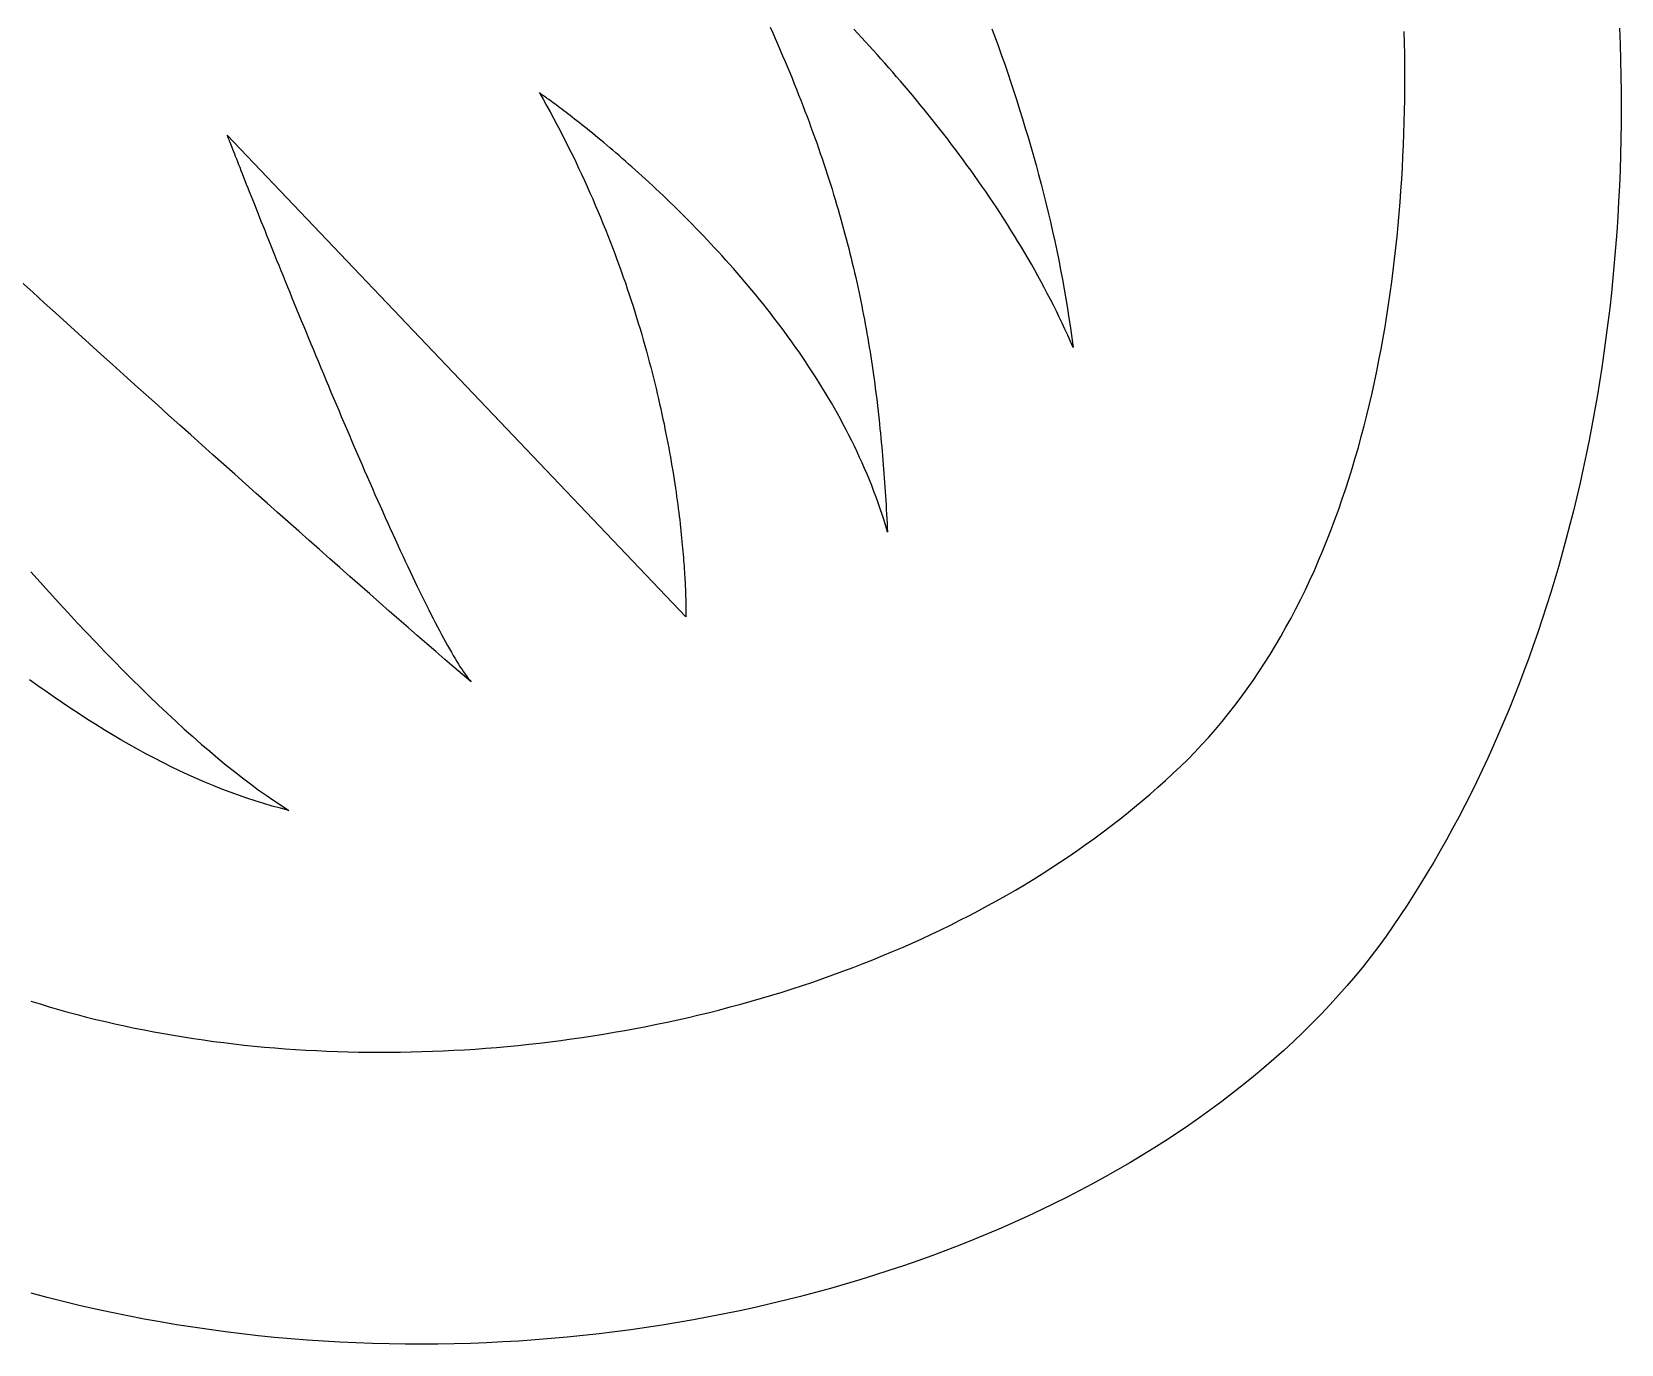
# Model space of a CAD drawing. Extents: x 5 to 105, y 2 to 136.
# Drawn here: x 40.57 to 47.27, y 80.34 to 85.87 of the extents above; entities that cross this region are included whole.
import ezdxf

# ---------------------------------------------------------------- set-up
doc = ezdxf.new("R2010")
doc.units = 0
doc.layers.get('0').update_dxf_attribs({"linetype": 'CONTINUOUS'})

msp = doc.modelspace()

# ---------------------------------------------------------------- linework, layer by layer
at = {"color": 7}
msp.add_lwpolyline([(43.3272, 83.4085), (41.3942, 85.4375)], dxfattribs=at)
msp.add_lwpolyline([(41.6546, 82.593), (41.6546, 82.593)], close=True, dxfattribs=at)
for points in [[(43.6821, 85.8933, 0), (43.693, 85.8688, 0), (43.7038, 85.8445, 0), (43.7144, 85.8203, 0), (43.7248, 85.7962, 0), (43.7351, 85.7723, 0), (43.7452, 85.7485, 0), (43.7551, 85.7248, 0), (43.7649, 85.7012, 0), (43.7746, 85.6777, 0), (43.784, 85.6544, 0), (43.7934, 85.6311, 0), (43.8025, 85.608, 0), (43.8116, 85.585, 0), (43.8204, 85.5621, 0), (43.8292, 85.5393, 0), (43.8377, 85.5166, 0), (43.8462, 85.4941, 0), (43.8544, 85.4716, 0), (43.8626, 85.4492, 0), (43.8706, 85.427, 0), (43.8784, 85.4048, 0), (43.8862, 85.3827, 0), (43.8938, 85.3607, 0), (43.9012, 85.3389, 0), (43.9085, 85.3171, 0), (43.9157, 85.2954, 0), (43.9227, 85.2738, 0), (43.9297, 85.2523, 0), (43.9365, 85.2308, 0), (43.9431, 85.2095, 0), (43.9496, 85.1882, 0), (43.9561, 85.1671, 0), (43.9623, 85.146, 0), (43.9685, 85.125, 0), (43.9745, 85.104, 0), (43.9805, 85.0832, 0), (43.9863, 85.0624, 0), (43.992, 85.0417, 0), (43.9975, 85.0211, 0), (44.003, 85.0005, 0), (44.0083, 84.98, 0), (44.0136, 84.9596, 0), (44.0187, 84.9392, 0), (44.0237, 84.919, 0), (44.0286, 84.8987, 0), (44.0334, 84.8786, 0), (44.0381, 84.8585, 0), (44.0427, 84.8384, 0), (44.0472, 84.8184, 0), (44.0516, 84.7985, 0), (44.0559, 84.7786, 0), (44.0601, 84.7588, 0), (44.0642, 84.739, 0), (44.0682, 84.7193, 0), (44.0721, 84.6997, 0), (44.0759, 84.68, 0), (44.0796, 84.6605, 0), (44.0832, 84.6409, 0), (44.0868, 84.6214, 0), (44.0902, 84.602, 0), (44.0936, 84.5826, 0), (44.0969, 84.5632, 0), (44.1001, 84.5439, 0), (44.1032, 84.5246, 0), (44.1063, 84.5053, 0), (44.1092, 84.4861, 0), (44.1121, 84.4669, 0), (44.1149, 84.4477, 0), (44.1177, 84.4286, 0), (44.1204, 84.4095, 0), (44.1229, 84.3904, 0), (44.1255, 84.3713, 0), (44.1279, 84.3523, 0), (44.1303, 84.3333, 0), (44.1326, 84.3143, 0), (44.1349, 84.2953, 0), (44.1371, 84.2763, 0), (44.1392, 84.2574, 0), (44.1413, 84.2384, 0), (44.1433, 84.2195, 0), (44.1452, 84.2006, 0), (44.1471, 84.1817, 0), (44.1489, 84.1628, 0), (44.1507, 84.1439, 0), (44.1525, 84.125, 0), (44.1541, 84.1061, 0), (44.1558, 84.0872, 0), (44.1573, 84.0683, 0), (44.1589, 84.0494, 0), (44.1604, 84.0305, 0), (44.1618, 84.0117, 0), (44.1632, 83.9927, 0), (44.1645, 83.9738, 0), (44.1659, 83.9549, 0), (44.1671, 83.936, 0), (44.1684, 83.917, 0), (44.1696, 83.8981, 0), (44.1707, 83.8791, 0), (44.1719, 83.8601, 0), (44.173, 83.8411, 0), (44.174, 83.8221, 0), (44.1751, 83.8031, 0), (44.1761, 83.784, 0), (44.1771, 83.7649, 0)], [(44.9585, 84.5435, 0), (44.9474, 84.5691, 0), (44.936, 84.5946, 0), (44.9244, 84.62, 0), (44.9126, 84.6454, 0), (44.9005, 84.6706, 0), (44.8883, 84.6958, 0), (44.8758, 84.7209, 0), (44.8632, 84.7459, 0), (44.8503, 84.7707, 0), (44.8372, 84.7955, 0), (44.824, 84.8202, 0), (44.8106, 84.8448, 0), (44.797, 84.8693, 0), (44.7832, 84.8936, 0), (44.7692, 84.9179, 0), (44.7551, 84.942, 0), (44.7409, 84.9661, 0), (44.7265, 84.99, 0), (44.7119, 85.0138, 0), (44.6972, 85.0375, 0), (44.6823, 85.061, 0), (44.6674, 85.0845, 0), (44.6523, 85.1078, 0), (44.637, 85.131, 0), (44.6217, 85.1541, 0), (44.6062, 85.177, 0), (44.5907, 85.1998, 0), (44.575, 85.2225, 0), (44.5593, 85.245, 0), (44.5434, 85.2674, 0), (44.5275, 85.2897, 0), (44.5115, 85.3118, 0), (44.4954, 85.3338, 0), (44.4792, 85.3557, 0), (44.463, 85.3774, 0), (44.4467, 85.3989, 0), (44.4304, 85.4203, 0), (44.414, 85.4415, 0), (44.3976, 85.4626, 0), (44.3811, 85.4835, 0), (44.3646, 85.5043, 0), (44.3481, 85.5249, 0), (44.3315, 85.5454, 0), (44.315, 85.5657, 0), (44.2984, 85.5858, 0), (44.2818, 85.6058, 0), (44.2652, 85.6256, 0), (44.2486, 85.6452, 0), (44.232, 85.6646, 0), (44.2154, 85.6839, 0), (44.1988, 85.703, 0), (44.1823, 85.7219, 0), (44.1658, 85.7406, 0), (44.1493, 85.7592, 0), (44.1329, 85.7776, 0), (44.1165, 85.7957, 0), (44.1001, 85.8137, 0), (44.0838, 85.8315, 0), (44.0676, 85.8492, 0), (44.0514, 85.8666, 0), (44.0353, 85.8838, 0)], [(44.617, 85.8859, 0), (44.6306, 85.8487, 0), (44.6441, 85.8114, 0), (44.6574, 85.7739, 0), (44.6706, 85.7362, 0), (44.6836, 85.6983, 0), (44.6964, 85.6602, 0), (44.709, 85.622, 0), (44.7214, 85.5836, 0), (44.7337, 85.5451, 0), (44.7457, 85.5064, 0), (44.7576, 85.4676, 0), (44.7692, 85.4286, 0), (44.7806, 85.3895, 0), (44.7918, 85.3502, 0), (44.8028, 85.3109, 0), (44.8135, 85.2713, 0), (44.8239, 85.2317, 0), (44.8342, 85.1919, 0), (44.8441, 85.1521, 0), (44.8538, 85.1121, 0), (44.8633, 85.072, 0), (44.8724, 85.0318, 0), (44.8813, 84.9916, 0), (44.8899, 84.9512, 0), (44.8982, 84.9107, 0), (44.9061, 84.8702, 0), (44.9138, 84.8296, 0), (44.9212, 84.7889, 0), (44.9282, 84.7481, 0), (44.935, 84.7073, 0), (44.9414, 84.6664, 0), (44.9474, 84.6255, 0), (44.9531, 84.5845, 0), (44.9585, 84.5435, 0)], [(45.4109, 82.7779, 0), (45.4417, 82.808, 0), (45.4719, 82.8386, 0), (45.5015, 82.8699, 0), (45.5305, 82.9018, 0), (45.5589, 82.9342, 0), (45.5867, 82.9673, 0), (45.614, 83.0008, 0), (45.6407, 83.0349, 0), (45.6668, 83.0695, 0), (45.6924, 83.1047, 0), (45.7174, 83.1403, 0), (45.7418, 83.1765, 0), (45.7657, 83.2131, 0), (45.7891, 83.2502, 0), (45.8119, 83.2878, 0), (45.8342, 83.3259, 0), (45.8559, 83.3644, 0), (45.8771, 83.4033, 0), (45.8978, 83.4427, 0), (45.918, 83.4825, 0), (45.9376, 83.5227, 0), (45.9568, 83.5633, 0), (45.9754, 83.6043, 0), (45.9935, 83.6456, 0), (46.0111, 83.6873, 0), (46.0282, 83.7294, 0), (46.0449, 83.7718, 0), (46.061, 83.8146, 0), (46.0767, 83.8577, 0), (46.0919, 83.9011, 0), (46.1066, 83.9448, 0), (46.1208, 83.9888, 0), (46.1346, 84.0331, 0), (46.1479, 84.0777, 0), (46.1608, 84.1225, 0), (46.1732, 84.1676, 0), (46.1852, 84.213, 0), (46.1967, 84.2585, 0), (46.2078, 84.3043, 0), (46.2184, 84.3503, 0), (46.2286, 84.3965, 0), (46.2384, 84.443, 0), (46.2477, 84.4895, 0), (46.2567, 84.5363, 0), (46.2652, 84.5832, 0), (46.2733, 84.6303, 0), (46.281, 84.6775, 0), (46.2883, 84.7249, 0), (46.2952, 84.7724, 0), (46.3017, 84.82, 0), (46.3079, 84.8676, 0), (46.3136, 84.9154, 0), (46.319, 84.9633, 0), (46.324, 85.0112, 0), (46.3286, 85.0592, 0), (46.3328, 85.1073, 0), (46.3367, 85.1554, 0), (46.3402, 85.2035, 0), (46.3434, 85.2516, 0), (46.3462, 85.2998, 0), (46.3487, 85.3479, 0), (46.3508, 85.3961, 0), (46.3526, 85.4442, 0), (46.3541, 85.4923, 0), (46.3552, 85.5403, 0), (46.356, 85.5883, 0), (46.3565, 85.6363, 0), (46.3566, 85.6841, 0), (46.3565, 85.7319, 0), (46.356, 85.7796, 0), (46.3553, 85.8272, 0), (46.3542, 85.8747, 0)], [(47.2617, 85.8886, 0), (47.2642, 85.8212, 0), (47.2661, 85.754, 0), (47.2674, 85.6869, 0), (47.2682, 85.6201, 0), (47.2684, 85.5535, 0), (47.268, 85.4871, 0), (47.267, 85.4209, 0), (47.2655, 85.355, 0), (47.2634, 85.2893, 0), (47.2608, 85.2239, 0), (47.2576, 85.1586, 0), (47.2539, 85.0937, 0), (47.2496, 85.029, 0), (47.2447, 84.9645, 0), (47.2393, 84.9004, 0), (47.2334, 84.8365, 0), (47.2269, 84.7728, 0), (47.2199, 84.7095, 0), (47.2124, 84.6465, 0), (47.2043, 84.5837, 0), (47.1957, 84.5212, 0), (47.1866, 84.4591, 0), (47.1769, 84.3972, 0), (47.1667, 84.3357, 0), (47.1561, 84.2745, 0), (47.1449, 84.2136, 0), (47.1331, 84.1531, 0), (47.1209, 84.0929, 0), (47.1082, 84.033, 0), (47.095, 83.9735, 0), (47.0813, 83.9143, 0), (47.067, 83.8555, 0), (47.0523, 83.797, 0), (47.0371, 83.739, 0), (47.0214, 83.6812, 0), (47.0052, 83.6239, 0), (46.9886, 83.567, 0), (46.9714, 83.5104, 0), (46.9538, 83.4543, 0), (46.9357, 83.3985, 0), (46.9171, 83.3431, 0), (46.8981, 83.2882, 0), (46.8786, 83.2337, 0), (46.8586, 83.1795, 0), (46.8382, 83.1259, 0), (46.8173, 83.0726, 0), (46.796, 83.0198, 0), (46.7742, 82.9674, 0), (46.752, 82.9155, 0), (46.7293, 82.864, 0), (46.7062, 82.813, 0), (46.6826, 82.7625, 0), (46.6586, 82.7124, 0), (46.6341, 82.6628, 0), (46.6093, 82.6137, 0), (46.584, 82.565, 0), (46.5582, 82.5169, 0), (46.5321, 82.4692, 0), (46.5055, 82.4221, 0), (46.4785, 82.3754, 0), (46.4511, 82.3293, 0), (46.4233, 82.2837, 0), (46.3951, 82.2386, 0), (46.3665, 82.194, 0), (46.3374, 82.1499, 0), (46.308, 82.1064, 0)], [(44.1771, 83.7649, 0), (44.1698, 83.7898, 0), (44.1622, 83.8146, 0), (44.1543, 83.8393, 0), (44.1461, 83.8638, 0), (44.1376, 83.8883, 0), (44.1288, 83.9127, 0), (44.1197, 83.937, 0), (44.1103, 83.9611, 0), (44.1007, 83.9852, 0), (44.0908, 84.0091, 0), (44.0806, 84.033, 0), (44.0702, 84.0567, 0), (44.0595, 84.0803, 0), (44.0486, 84.1038, 0), (44.0374, 84.1271, 0), (44.026, 84.1504, 0), (44.0144, 84.1735, 0), (44.0026, 84.1965, 0), (43.9905, 84.2194, 0), (43.9782, 84.2421, 0), (43.9658, 84.2647, 0), (43.9531, 84.2872, 0), (43.9403, 84.3096, 0), (43.9272, 84.3318, 0), (43.914, 84.3539, 0), (43.9006, 84.3759, 0), (43.8871, 84.3977, 0), (43.8734, 84.4193, 0), (43.8595, 84.4409, 0), (43.8455, 84.4623, 0), (43.8313, 84.4835, 0), (43.817, 84.5046, 0), (43.8026, 84.5256, 0), (43.7881, 84.5464, 0), (43.7734, 84.5671, 0), (43.7586, 84.5876, 0), (43.7437, 84.6079, 0), (43.7287, 84.6281, 0), (43.7136, 84.6482, 0), (43.6985, 84.6681, 0), (43.6832, 84.6878, 0), (43.6679, 84.7074, 0), (43.6525, 84.7268, 0), (43.637, 84.746, 0), (43.6214, 84.7651, 0), (43.6058, 84.784, 0), (43.5902, 84.8027, 0), (43.5745, 84.8213, 0), (43.5588, 84.8397, 0), (43.5431, 84.8579, 0), (43.5273, 84.8759, 0), (43.5115, 84.8938, 0), (43.4957, 84.9115, 0), (43.4799, 84.929, 0), (43.4641, 84.9463, 0), (43.4483, 84.9635, 0), (43.4325, 84.9804, 0), (43.4167, 84.9972, 0), (43.401, 85.0138, 0), (43.3853, 85.0302, 0), (43.3696, 85.0464, 0), (43.3539, 85.0624, 0), (43.3383, 85.0782, 0), (43.3228, 85.0939, 0), (43.3073, 85.1093, 0), (43.2919, 85.1245, 0), (43.2765, 85.1396, 0), (43.2613, 85.1544, 0), (43.2461, 85.169, 0), (43.231, 85.1834, 0), (43.216, 85.1976, 0), (43.2011, 85.2116, 0), (43.1863, 85.2254, 0), (43.1716, 85.239, 0), (43.157, 85.2524, 0), (43.1426, 85.2655, 0), (43.1283, 85.2785, 0), (43.1141, 85.2912, 0), (43.1001, 85.3037, 0), (43.0862, 85.316, 0), (43.0725, 85.3281, 0), (43.0589, 85.3399, 0), (43.0455, 85.3515, 0), (43.0322, 85.3629, 0), (43.0192, 85.374, 0), (43.0063, 85.385, 0), (42.9936, 85.3957, 0), (42.9812, 85.4061, 0), (42.9689, 85.4164, 0), (42.9568, 85.4264, 0), (42.9449, 85.4361, 0), (42.9333, 85.4456, 0), (42.9219, 85.4549, 0), (42.9107, 85.4639, 0), (42.8997, 85.4727, 0), (42.889, 85.4812, 0), (42.8786, 85.4895, 0), (42.8684, 85.4976, 0), (42.8584, 85.5054, 0), (42.8488, 85.5129, 0), (42.8394, 85.5202, 0), (42.8302, 85.5272, 0), (42.8214, 85.534, 0), (42.8129, 85.5405, 0), (42.8046, 85.5468, 0), (42.7967, 85.5528, 0), (42.789, 85.5585, 0), (42.7817, 85.564, 0), (42.7747, 85.5692, 0), (42.768, 85.5741, 0), (42.7617, 85.5788, 0), (42.7557, 85.5832, 0), (42.75, 85.5873, 0), (42.7447, 85.5912, 0), (42.7398, 85.5948, 0), (42.7352, 85.5981, 0), (42.731, 85.6011, 0), (42.7271, 85.6038, 0), (42.7236, 85.6063, 0), (42.7206, 85.6084, 0), (42.7179, 85.6103, 0), (42.7156, 85.6119, 0), (42.7137, 85.6133, 0), (42.7122, 85.6143, 0), (42.7111, 85.615, 0), (42.7105, 85.6155, 0), (42.7103, 85.6156, 0)], [(42.7103, 85.6156, 0), (42.7254, 85.5891, 0), (42.7402, 85.5625, 0), (42.7548, 85.536, 0), (42.7692, 85.5095, 0), (42.7833, 85.4831, 0), (42.7972, 85.4567, 0), (42.8108, 85.4303, 0), (42.8242, 85.4039, 0), (42.8374, 85.3776, 0), (42.8503, 85.3513, 0), (42.863, 85.3251, 0), (42.8755, 85.2989, 0), (42.8878, 85.2728, 0), (42.8998, 85.2467, 0), (42.9116, 85.2207, 0), (42.9232, 85.1948, 0), (42.9346, 85.1689, 0), (42.9457, 85.1431, 0), (42.9567, 85.1173, 0), (42.9674, 85.0916, 0), (42.9779, 85.066, 0), (42.9883, 85.0405, 0), (42.9984, 85.0151, 0), (43.0083, 84.9897, 0), (43.018, 84.9645, 0), (43.0275, 84.9393, 0), (43.0368, 84.9142, 0), (43.046, 84.8892, 0), (43.0549, 84.8644, 0), (43.0636, 84.8396, 0), (43.0722, 84.8149, 0), (43.0805, 84.7904, 0), (43.0887, 84.7659, 0), (43.0967, 84.7416, 0), (43.1045, 84.7174, 0), (43.1122, 84.6933, 0), (43.1196, 84.6693, 0), (43.1269, 84.6455, 0), (43.134, 84.6218, 0), (43.141, 84.5982, 0), (43.1478, 84.5748, 0), (43.1544, 84.5515, 0), (43.1608, 84.5283, 0), (43.1671, 84.5053, 0), (43.1732, 84.4825, 0), (43.1792, 84.4598, 0), (43.185, 84.4373, 0), (43.1907, 84.4149, 0), (43.1962, 84.3926, 0), (43.2016, 84.3706, 0), (43.2068, 84.3487, 0), (43.2118, 84.327, 0), (43.2168, 84.3054, 0), (43.2216, 84.2841, 0), (43.2262, 84.2629, 0), (43.2307, 84.2419, 0), (43.2351, 84.2211, 0), (43.2393, 84.2004, 0), (43.2434, 84.18, 0), (43.2474, 84.1598, 0), (43.2512, 84.1397, 0), (43.255, 84.1199, 0), (43.2586, 84.1002, 0), (43.2621, 84.0808, 0), (43.2654, 84.0616, 0), (43.2687, 84.0426, 0), (43.2718, 84.0238, 0), (43.2748, 84.0052, 0), (43.2777, 83.9869, 0), (43.2805, 83.9688, 0), (43.2832, 83.9509, 0), (43.2858, 83.9332, 0), (43.2883, 83.9158, 0), (43.2907, 83.8986, 0), (43.293, 83.8817, 0), (43.2951, 83.865, 0), (43.2972, 83.8485, 0), (43.2992, 83.8323, 0), (43.3012, 83.8164, 0), (43.303, 83.8007, 0), (43.3047, 83.7852, 0), (43.3064, 83.7701, 0), (43.308, 83.7551, 0), (43.3095, 83.7405, 0), (43.3109, 83.7261, 0), (43.3122, 83.7121, 0), (43.3135, 83.6982, 0), (43.3147, 83.6847, 0), (43.3158, 83.6715, 0), (43.3169, 83.6585, 0), (43.3178, 83.6458, 0), (43.3188, 83.6335, 0), (43.3196, 83.6214, 0), (43.3205, 83.6096, 0), (43.3212, 83.5981, 0), (43.3219, 83.5869, 0), (43.3225, 83.5761, 0), (43.3231, 83.5655, 0), (43.3237, 83.5553, 0), (43.3242, 83.5453, 0), (43.3246, 83.5357, 0), (43.325, 83.5265, 0), (43.3254, 83.5175, 0), (43.3257, 83.5089, 0), (43.326, 83.5006, 0), (43.3263, 83.4926, 0), (43.3265, 83.485, 0), (43.3267, 83.4777, 0), (43.3268, 83.4708, 0), (43.327, 83.4642, 0), (43.3271, 83.458, 0), (43.3272, 83.4521, 0), (43.3272, 83.4466, 0), (43.3273, 83.4414, 0), (43.3273, 83.4366, 0), (43.3273, 83.4322, 0), (43.3273, 83.4281, 0), (43.3273, 83.4245, 0), (43.3273, 83.4211, 0), (43.3273, 83.4182, 0), (43.3273, 83.4157, 0), (43.3273, 83.4135, 0), (43.3272, 83.4117, 0), (43.3272, 83.4103, 0), (43.3272, 83.4093, 0), (43.3272, 83.4087, 0), (43.3272, 83.4085, 0)], [(41.3942, 85.4375, 0), (41.3944, 85.4371, 0), (41.3948, 85.436, 0), (41.3955, 85.4342, 0), (41.3965, 85.4316, 0), (41.3978, 85.4283, 0), (41.3993, 85.4244, 0), (41.4011, 85.4197, 0), (41.4032, 85.4144, 0), (41.4055, 85.4085, 0), (41.4081, 85.4018, 0), (41.4109, 85.3946, 0), (41.414, 85.3867, 0), (41.4174, 85.3782, 0), (41.4209, 85.369, 0), (41.4247, 85.3593, 0), (41.4288, 85.349, 0), (41.4331, 85.3381, 0), (41.4376, 85.3267, 0), (41.4423, 85.3147, 0), (41.4472, 85.3022, 0), (41.4524, 85.2891, 0), (41.4577, 85.2755, 0), (41.4633, 85.2614, 0), (41.469, 85.2468, 0), (41.475, 85.2318, 0), (41.4812, 85.2162, 0), (41.4875, 85.2002, 0), (41.4941, 85.1837, 0), (41.5008, 85.1668, 0), (41.5077, 85.1495, 0), (41.5147, 85.1317, 0), (41.522, 85.1135, 0), (41.5294, 85.095, 0), (41.537, 85.076, 0), (41.5447, 85.0567, 0), (41.5526, 85.0369, 0), (41.5606, 85.0169, 0), (41.5688, 84.9965, 0), (41.5772, 84.9757, 0), (41.5856, 84.9547, 0), (41.5943, 84.9333, 0), (41.603, 84.9116, 0), (41.6119, 84.8897, 0), (41.6209, 84.8675, 0), (41.63, 84.8449, 0), (41.6392, 84.8222, 0), (41.6486, 84.7992, 0), (41.658, 84.7759, 0), (41.6676, 84.7525, 0), (41.6773, 84.7288, 0), (41.687, 84.7049, 0), (41.6969, 84.6808, 0), (41.7068, 84.6566, 0), (41.7169, 84.6322, 0), (41.727, 84.6076, 0), (41.7372, 84.5829, 0), (41.7474, 84.558, 0), (41.7578, 84.533, 0), (41.7682, 84.5079, 0), (41.7787, 84.4827, 0), (41.7892, 84.4575, 0), (41.7998, 84.4321, 0), (41.8104, 84.4066, 0), (41.8211, 84.3811, 0), (41.8318, 84.3556, 0), (41.8426, 84.33, 0), (41.8534, 84.3044, 0), (41.8643, 84.2788, 0), (41.8751, 84.2531, 0), (41.886, 84.2275, 0), (41.8969, 84.2019, 0), (41.9079, 84.1763, 0), (41.9188, 84.1508, 0), (41.9298, 84.1253, 0), (41.9407, 84.0999, 0), (41.9517, 84.0745, 0), (41.9626, 84.0492, 0), (41.9736, 84.0241, 0), (41.9845, 83.999, 0), (41.9955, 83.974, 0), (42.0064, 83.9492, 0), (42.0172, 83.9245, 0), (42.0281, 83.9, 0), (42.0389, 83.8756, 0), (42.0497, 83.8514, 0), (42.0605, 83.8274, 0), (42.0712, 83.8035, 0), (42.0819, 83.7799, 0), (42.0925, 83.7565, 0), (42.1031, 83.7333, 0), (42.1136, 83.7103, 0), (42.1241, 83.6876, 0), (42.1345, 83.6652, 0), (42.1448, 83.643, 0), (42.1551, 83.6211, 0), (42.1653, 83.5995, 0), (42.1754, 83.5782, 0), (42.1854, 83.5572, 0), (42.1953, 83.5366, 0), (42.2052, 83.5163, 0), (42.2149, 83.4963, 0), (42.2245, 83.4767, 0), (42.2341, 83.4574, 0), (42.2435, 83.4385, 0), (42.2529, 83.42, 0), (42.2621, 83.402, 0), (42.2712, 83.3843, 0), (42.2801, 83.367, 0), (42.289, 83.3502, 0), (42.2977, 83.3339, 0), (42.3063, 83.318, 0), (42.3147, 83.3025, 0), (42.323, 83.2876, 0), (42.3312, 83.2731, 0), (42.3392, 83.2591, 0), (42.3471, 83.2456, 0), (42.3548, 83.2327, 0), (42.3623, 83.2203, 0), (42.3697, 83.2084, 0), (42.3769, 83.1971, 0), (42.384, 83.1864, 0), (42.3908, 83.1762, 0), (42.3975, 83.1666, 0), (42.404, 83.1576, 0), (42.4103, 83.1493, 0), (42.4165, 83.1415, 0), (42.4224, 83.1344, 0)], [(42.4224, 83.1344, 0), (42.3862, 83.1654, 0), (42.3494, 83.197, 0), (42.312, 83.2292, 0), (42.2742, 83.2619, 0), (42.2358, 83.2951, 0), (42.1969, 83.3289, 0), (42.1575, 83.3631, 0), (42.1177, 83.3978, 0), (42.0774, 83.433, 0), (42.0366, 83.4687, 0), (41.9954, 83.5048, 0), (41.9538, 83.5413, 0), (41.9117, 83.5783, 0), (41.8693, 83.6157, 0), (41.8265, 83.6534, 0), (41.7833, 83.6916, 0), (41.7398, 83.7301, 0), (41.6959, 83.769, 0), (41.6517, 83.8082, 0), (41.6072, 83.8477, 0), (41.5623, 83.8876, 0), (41.5172, 83.9278, 0), (41.4718, 83.9682, 0), (41.4262, 84.009, 0), (41.3803, 84.05, 0), (41.3341, 84.0913, 0), (41.2878, 84.1328, 0), (41.2412, 84.1745, 0), (41.1945, 84.2165, 0), (41.1475, 84.2586, 0), (41.1004, 84.301, 0), (41.0531, 84.3435, 0), (41.0057, 84.3862, 0), (40.9582, 84.429, 0), (40.9106, 84.472, 0), (40.8628, 84.5151, 0), (40.815, 84.5583, 0), (40.7671, 84.6016, 0), (40.7191, 84.645, 0), (40.6711, 84.6885, 0), (40.6231, 84.732, 0), (40.575, 84.7756, 0), (40.5269, 84.8192, 0)], [(40.5673, 83.5982, 0), (40.6067, 83.554, 0), (40.646, 83.5105, 0), (40.6852, 83.4675, 0), (40.7242, 83.425, 0), (40.7631, 83.3832, 0), (40.8018, 83.342, 0), (40.8404, 83.3015, 0), (40.8787, 83.2616, 0), (40.9169, 83.2224, 0), (40.9548, 83.1839, 0), (40.9926, 83.1461, 0), (41.0301, 83.1091, 0), (41.0674, 83.0728, 0), (41.1044, 83.0373, 0), (41.1412, 83.0026, 0), (41.1777, 82.9688, 0), (41.2139, 82.9358, 0), (41.2499, 82.9037, 0), (41.2855, 82.8724, 0), (41.3208, 82.8421, 0), (41.3558, 82.8127, 0), (41.3905, 82.7842, 0), (41.4248, 82.7567, 0), (41.4588, 82.7302, 0), (41.4924, 82.7047, 0), (41.5256, 82.6802, 0), (41.5585, 82.6568, 0), (41.5909, 82.6344, 0), (41.623, 82.6132, 0), (41.6546, 82.593, 0)], [(41.6546, 82.593, 0), (41.6193, 82.6019, 0), (41.5839, 82.6115, 0), (41.5485, 82.6218, 0), (41.5131, 82.6328, 0), (41.4777, 82.6444, 0), (41.4423, 82.6567, 0), (41.4068, 82.6696, 0), (41.3714, 82.6831, 0), (41.3359, 82.6973, 0), (41.3004, 82.7121, 0), (41.265, 82.7274, 0), (41.2295, 82.7434, 0), (41.1941, 82.7599, 0), (41.1586, 82.777, 0), (41.1232, 82.7946, 0), (41.0878, 82.8128, 0), (41.0524, 82.8315, 0), (41.0171, 82.8507, 0), (40.9818, 82.8705, 0), (40.9465, 82.8907, 0), (40.9113, 82.9114, 0), (40.8761, 82.9327, 0), (40.8409, 82.9543, 0), (40.8058, 82.9765, 0), (40.7708, 82.9991, 0), (40.7358, 83.0221, 0), (40.7009, 83.0456, 0), (40.666, 83.0694, 0), (40.6313, 83.0937, 0), (40.5965, 83.1184, 0), (40.5619, 83.1435, 0)], [(40.5676, 81.7894, 0), (40.6059, 81.7774, 0), (40.6445, 81.7657, 0), (40.6833, 81.7544, 0), (40.7224, 81.7435, 0), (40.7618, 81.7328, 0), (40.8014, 81.7225, 0), (40.8413, 81.7126, 0), (40.8815, 81.703, 0), (40.9218, 81.6937, 0), (40.9624, 81.6848, 0), (41.0033, 81.6762, 0), (41.0443, 81.668, 0), (41.0856, 81.6601, 0), (41.1271, 81.6526, 0), (41.1688, 81.6454, 0), (41.2107, 81.6385, 0), (41.2527, 81.632, 0), (41.295, 81.6258, 0), (41.3374, 81.62, 0), (41.3801, 81.6145, 0), (41.4228, 81.6094, 0), (41.4658, 81.6046, 0), (41.5089, 81.6002, 0), (41.5521, 81.5961, 0), (41.5955, 81.5924, 0), (41.6391, 81.589, 0), (41.6828, 81.5859, 0), (41.7266, 81.5832, 0), (41.7705, 81.5809, 0), (41.8145, 81.5789, 0), (41.8587, 81.5772, 0), (41.9029, 81.5759, 0), (41.9472, 81.575, 0), (41.9917, 81.5744, 0), (42.0362, 81.5741, 0), (42.0808, 81.5742, 0), (42.1255, 81.5747, 0), (42.1702, 81.5755, 0), (42.215, 81.5767, 0), (42.2599, 81.5782, 0), (42.3048, 81.58, 0), (42.3497, 81.5822, 0), (42.3947, 81.5848, 0), (42.4397, 81.5877, 0), (42.4848, 81.591, 0), (42.5299, 81.5946, 0), (42.5749, 81.5986, 0), (42.62, 81.603, 0), (42.6651, 81.6077, 0), (42.7102, 81.6127, 0), (42.7553, 81.6181, 0), (42.8003, 81.6239, 0), (42.8454, 81.63, 0), (42.8904, 81.6365, 0), (42.9354, 81.6433, 0), (42.9803, 81.6505, 0), (43.0252, 81.6581, 0), (43.0701, 81.666, 0), (43.1148, 81.6742, 0), (43.1596, 81.6828, 0), (43.2042, 81.6918, 0), (43.2488, 81.7012, 0), (43.2933, 81.7109, 0), (43.3377, 81.7209, 0), (43.382, 81.7314, 0), (43.4262, 81.7421, 0), (43.4703, 81.7533, 0), (43.5143, 81.7648, 0), (43.5582, 81.7767, 0), (43.602, 81.7889, 0), (43.6456, 81.8015, 0), (43.6891, 81.8144, 0), (43.7325, 81.8278, 0), (43.7757, 81.8414, 0), (43.8187, 81.8555, 0), (43.8616, 81.8699, 0), (43.9044, 81.8847, 0), (43.947, 81.8998, 0), (43.9893, 81.9153, 0), (44.0315, 81.9312, 0), (44.0736, 81.9474, 0), (44.1154, 81.964, 0), (44.157, 81.981, 0), (44.1984, 81.9983, 0), (44.2396, 82.016, 0), (44.2806, 82.034, 0), (44.3214, 82.0525, 0), (44.3619, 82.0713, 0), (44.4022, 82.0904, 0), (44.4423, 82.11, 0), (44.4821, 82.1299, 0), (44.5217, 82.1502, 0), (44.561, 82.1708, 0), (44.6, 82.1918, 0), (44.6388, 82.2132, 0), (44.6773, 82.2349, 0), (44.7155, 82.2571, 0), (44.7534, 82.2796, 0), (44.791, 82.3024, 0), (44.8283, 82.3257, 0), (44.8653, 82.3493, 0), (44.902, 82.3733, 0), (44.9384, 82.3976, 0), (44.9744, 82.4223, 0), (45.0102, 82.4474, 0), (45.0456, 82.4729, 0), (45.0806, 82.4988, 0), (45.1153, 82.525, 0), (45.1496, 82.5516, 0), (45.1836, 82.5785, 0), (45.2172, 82.6059, 0), (45.2505, 82.6336, 0), (45.2833, 82.6617, 0), (45.3158, 82.6902, 0), (45.3479, 82.719, 0), (45.3796, 82.7483, 0), (45.4109, 82.7779, 0)], [(46.308, 82.1064, 0), (46.2779, 82.0634, 0), (46.2469, 82.0208, 0), (46.2149, 81.9787, 0), (46.182, 81.937, 0), (46.1482, 81.8957, 0), (46.1134, 81.8549, 0), (46.0778, 81.8145, 0), (46.0414, 81.7746, 0), (46.004, 81.7352, 0), (45.9658, 81.6962, 0), (45.9268, 81.6577, 0), (45.887, 81.6196, 0), (45.8463, 81.582, 0), (45.8048, 81.545, 0), (45.7625, 81.5083, 0), (45.7195, 81.4722, 0), (45.6757, 81.4366, 0), (45.6311, 81.4015, 0), (45.5858, 81.3668, 0), (45.5397, 81.3327, 0), (45.4929, 81.2991, 0), (45.4454, 81.2659, 0), (45.3972, 81.2333, 0), (45.3483, 81.2012, 0), (45.2987, 81.1697, 0), (45.2485, 81.1387, 0), (45.1976, 81.1081, 0), (45.1461, 81.0782, 0), (45.0939, 81.0487, 0), (45.0412, 81.0198, 0), (44.9878, 80.9915, 0), (44.9338, 80.9637, 0), (44.8792, 80.9365, 0), (44.8241, 80.9098, 0), (44.7684, 80.8837, 0), (44.7121, 80.8581, 0), (44.6553, 80.8331, 0), (44.598, 80.8087, 0), (44.5402, 80.7849, 0), (44.4819, 80.7616, 0), (44.423, 80.7389, 0), (44.3637, 80.7169, 0), (44.304, 80.6954, 0), (44.2437, 80.6745, 0), (44.1831, 80.6542, 0), (44.122, 80.6345, 0), (44.0604, 80.6154, 0), (43.9985, 80.5969, 0), (43.9362, 80.5791, 0), (43.8735, 80.5619, 0), (43.8104, 80.5453, 0), (43.7469, 80.5293, 0), (43.6831, 80.5139, 0), (43.6189, 80.4992, 0), (43.5545, 80.4852, 0), (43.4897, 80.4717, 0), (43.4246, 80.4589, 0), (43.3592, 80.4468, 0), (43.2935, 80.4353, 0), (43.2276, 80.4245, 0), (43.1613, 80.4144, 0), (43.0949, 80.4049, 0), (43.0282, 80.3961, 0), (42.9613, 80.388, 0), (42.8942, 80.3805, 0), (42.8268, 80.3737, 0), (42.7593, 80.3676, 0), (42.6916, 80.3622, 0), (42.6238, 80.3575, 0), (42.5558, 80.3535, 0), (42.4876, 80.3502, 0), (42.4193, 80.3476, 0), (42.3509, 80.3458, 0), (42.2824, 80.3446, 0), (42.2138, 80.3441, 0), (42.1451, 80.3444, 0), (42.0764, 80.3454, 0), (42.0075, 80.3471, 0), (41.9386, 80.3496, 0), (41.8697, 80.3528, 0), (41.8008, 80.3567, 0), (41.7318, 80.3614, 0), (41.6629, 80.3668, 0), (41.5939, 80.373, 0), (41.525, 80.38, 0), (41.4561, 80.3877, 0), (41.3873, 80.3962, 0), (41.3185, 80.4054, 0), (41.2497, 80.4154, 0), (41.1811, 80.4262, 0), (41.1125, 80.4378, 0), (41.0441, 80.4501, 0), (40.9757, 80.4633, 0), (40.9075, 80.4772, 0), (40.8394, 80.4919, 0), (40.7715, 80.5075, 0), (40.7037, 80.5238, 0), (40.6361, 80.5409, 0), (40.5687, 80.5589, 0)]]:
    msp.add_polyline3d(points, dxfattribs=at)

doc.saveas('drawing.dxf')
